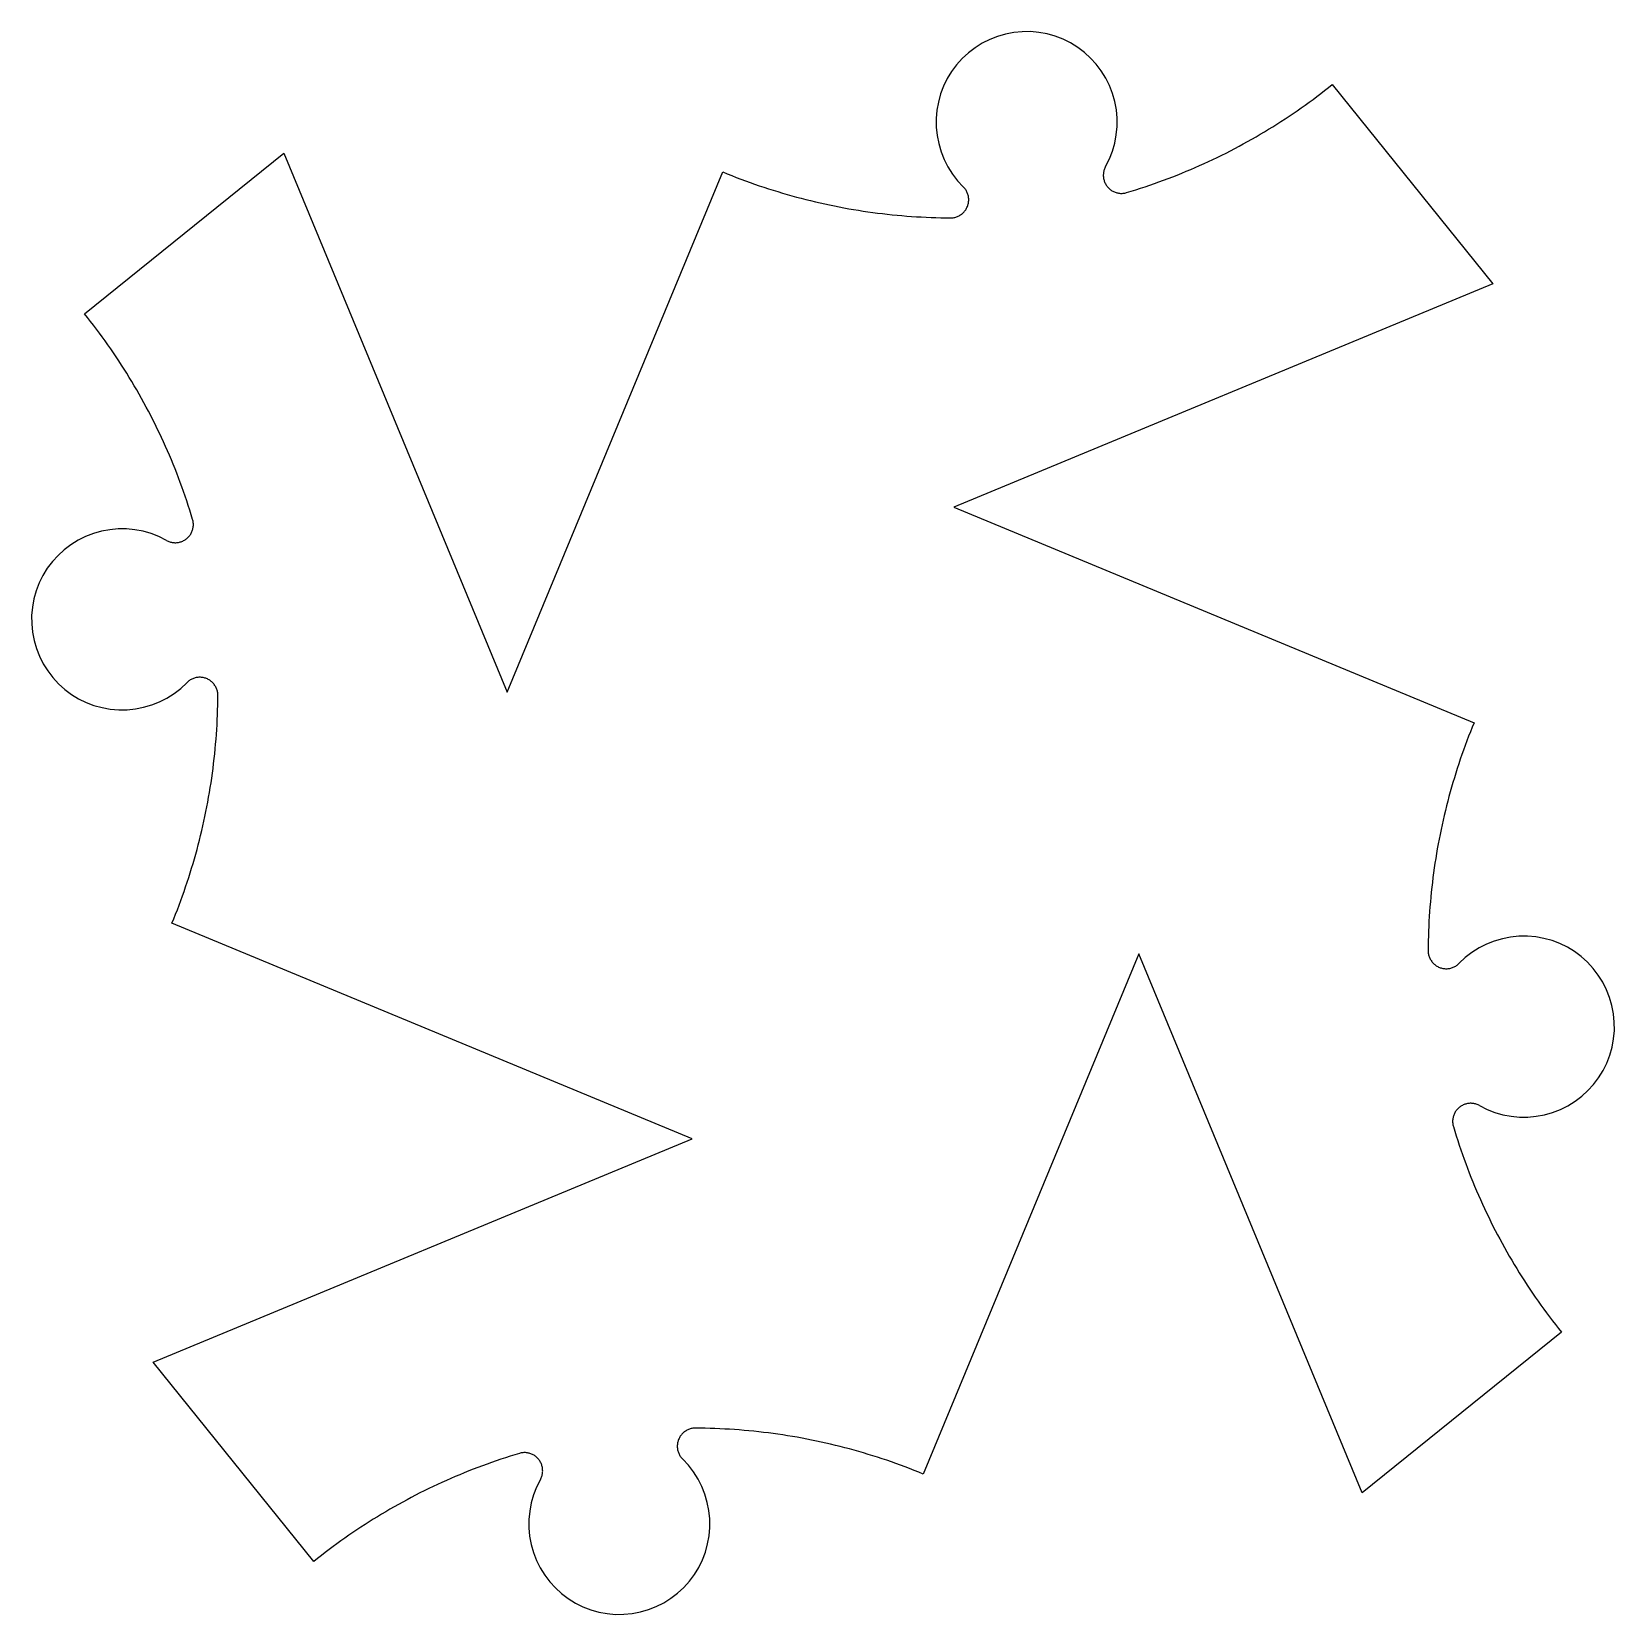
# Model space of a CAD drawing. Header units: metres. Extents: x -0.513 to 0.221, y 0.694 to 1.428.
import ezdxf

# ---------------------------------------------------------------- set-up
doc = ezdxf.new("R2010")
doc.units = ezdxf.units.M

msp = doc.modelspace()

# ---------------------------------------------------------------- linework, layer by layer
at = {"layer": 'Polygon'}
for p, q in [((-0.06552, 1.42549), (-0.06914, 1.42407)), ((-0.06178, 1.42658), (-0.06552, 1.42549)), ((-0.05796, 1.42731), (-0.06178, 1.42658)), ((-0.05409, 1.42768), (-0.05796, 1.42731)), ((-0.05019, 1.42769), (-0.05409, 1.42768)), ((-0.04632, 1.42735), (-0.05019, 1.42769)), ((-0.04249, 1.42664), (-0.04632, 1.42735)), ((-0.03875, 1.42559), (-0.04249, 1.42664)), ((-0.03512, 1.42419), (-0.03875, 1.42559)), ((-0.03163, 1.42246), (-0.03512, 1.42419)), ((-0.079, 1.4179), (-0.08186, 1.41526)), ((-0.07591, 1.42026), (-0.079, 1.4179)), ((-0.07261, 1.42232), (-0.07591, 1.42026)), ((-0.06914, 1.42407), (-0.07261, 1.42232)), ((-0.02832, 1.42042), (-0.03163, 1.42246)), ((-0.02521, 1.41808), (-0.02832, 1.42042)), ((-0.02233, 1.41546), (-0.02521, 1.41808)), ((-0.08447, 1.41237), (-0.08679, 1.40925)), ((-0.08186, 1.41526), (-0.08447, 1.41237)), ((-0.01971, 1.41259), (-0.02233, 1.41546)), ((-0.01736, 1.40949), (-0.01971, 1.41259)), ((-0.01531, 1.40618), (-0.01736, 1.40949)), ((-0.09053, 1.40243), (-0.09191, 1.39879)), ((-0.08882, 1.40593), (-0.09053, 1.40243)), ((-0.08679, 1.40925), (-0.08882, 1.40593)), ((-0.01357, 1.4027), (-0.01531, 1.40618)), ((-0.01217, 1.39907), (-0.01357, 1.4027)), ((0.08799, 1.40177), (0.08976, 1.40318)), ((0.08976, 1.40318), (0.16421, 1.31066)), ((-0.09295, 1.39504), (-0.09364, 1.39121)), ((-0.09191, 1.39879), (-0.09295, 1.39504)), ((-0.01111, 1.39533), (-0.01217, 1.39907)), ((-0.01039, 1.3915), (-0.01111, 1.39533)), ((0.07716, 1.39362), (0.079, 1.39494)), ((0.079, 1.39494), (0.08082, 1.39628)), ((0.08082, 1.39628), (0.08263, 1.39763)), ((0.08263, 1.39763), (0.08443, 1.399)), ((0.08443, 1.399), (0.08621, 1.40038)), ((0.08621, 1.40038), (0.08799, 1.40177)), ((-0.09364, 1.39121), (-0.09396, 1.38734)), ((-0.01004, 1.38763), (-0.01039, 1.3915)), ((-0.01004, 1.38374), (-0.01004, 1.38763)), ((0.06785, 1.38723), (0.06973, 1.38848)), ((0.06973, 1.38848), (0.07161, 1.38974)), ((0.07161, 1.38974), (0.07347, 1.39102)), ((0.07347, 1.39102), (0.07532, 1.39231)), ((0.07532, 1.39231), (0.07716, 1.39362)), ((-0.09396, 1.38734), (-0.09393, 1.38345)), ((-0.09393, 1.38345), (-0.09354, 1.37958)), ((-0.01041, 1.37986), (-0.01004, 1.38374)), ((0.05439, 1.37894), (0.05634, 1.38007)), ((0.05634, 1.38007), (0.05828, 1.38123)), ((0.05828, 1.38123), (0.06022, 1.3824)), ((0.06022, 1.3824), (0.06214, 1.38358)), ((0.06214, 1.38358), (0.06405, 1.38479)), ((0.06405, 1.38479), (0.06596, 1.386)), ((0.06596, 1.386), (0.06785, 1.38723)), ((-0.09354, 1.37958), (-0.09279, 1.37576)), ((-0.09279, 1.37576), (-0.0917, 1.37202)), ((-0.0122, 1.3723), (-0.01113, 1.37604)), ((-0.01113, 1.37604), (-0.01041, 1.37986)), ((0.0425, 1.37244), (0.0445, 1.37348)), ((0.0445, 1.37348), (0.0465, 1.37454)), ((0.0465, 1.37454), (0.04848, 1.37561)), ((0.04848, 1.37561), (0.05046, 1.37671)), ((0.05046, 1.37671), (0.05243, 1.37781)), ((0.05243, 1.37781), (0.05439, 1.37894)), ((-0.48897, 1.29686), (-0.39645, 1.37132)), ((-0.39645, 1.37132), (-0.29289, 1.12132)), ((-0.0917, 1.37202), (-0.09026, 1.36841)), ((-0.09026, 1.36841), (-0.08849, 1.36494)), ((-0.01536, 1.3652), (-0.01361, 1.36867)), ((-0.01361, 1.36867), (-0.0122, 1.3723)), ((0.02618, 1.36468), (0.02824, 1.36559)), ((0.02824, 1.36559), (0.0303, 1.36652)), ((0.0303, 1.36652), (0.03236, 1.36747)), ((0.03236, 1.36747), (0.0344, 1.36843)), ((0.0344, 1.36843), (0.03644, 1.3694)), ((0.03644, 1.3694), (0.03846, 1.3704)), ((0.03846, 1.3704), (0.04048, 1.37141)), ((0.04048, 1.37141), (0.0425, 1.37244)), ((-0.29289, 1.12132), (-0.19294, 1.36263)), ((-0.19294, 1.36263), (-0.19085, 1.36178)), ((-0.19085, 1.36178), (-0.18875, 1.36094)), ((-0.18875, 1.36094), (-0.18665, 1.36012)), ((-0.18665, 1.36012), (-0.18453, 1.35931)), ((-0.18453, 1.35931), (-0.18242, 1.35852)), ((-0.18242, 1.35852), (-0.18029, 1.35775)), ((-0.08849, 1.36494), (-0.08641, 1.36166)), ((-0.08641, 1.36166), (-0.08403, 1.35857)), ((-0.08403, 1.35857), (-0.08138, 1.35573)), ((-0.01641, 1.36164), (-0.01643, 1.36123)), ((-0.01643, 1.36123), (-0.01643, 1.36081)), ((-0.01643, 1.36081), (-0.0164, 1.3604)), ((-0.01637, 1.36206), (-0.01641, 1.36164)), ((-0.0164, 1.3604), (-0.01636, 1.35999)), ((-0.01632, 1.36247), (-0.01637, 1.36206)), ((-0.01636, 1.35999), (-0.01629, 1.35958)), ((-0.01624, 1.36288), (-0.01632, 1.36247)), ((-0.01629, 1.35958), (-0.01621, 1.35917)), ((-0.01614, 1.36328), (-0.01624, 1.36288)), ((-0.01621, 1.35917), (-0.0161, 1.35877)), ((-0.01602, 1.36368), (-0.01614, 1.36328)), ((-0.0161, 1.35877), (-0.01598, 1.35837)), ((-0.01588, 1.36407), (-0.01602, 1.36368)), ((-0.01598, 1.35837), (-0.01584, 1.35798)), ((-0.01573, 1.36445), (-0.01588, 1.36407)), ((-0.01555, 1.36483), (-0.01573, 1.36445)), ((-0.01536, 1.3652), (-0.01555, 1.36483)), ((0.00939, 1.35799), (0.01151, 1.35877)), ((0.01151, 1.35877), (0.01363, 1.35956)), ((0.01363, 1.35956), (0.01574, 1.36037)), ((0.01574, 1.36037), (0.01784, 1.3612)), ((0.01784, 1.3612), (0.01993, 1.36205)), ((0.01993, 1.36205), (0.02202, 1.36291)), ((0.02202, 1.36291), (0.0241, 1.36379)), ((0.0241, 1.36379), (0.02618, 1.36468)), ((-0.18029, 1.35775), (-0.17816, 1.357)), ((-0.17816, 1.357), (-0.17603, 1.35626)), ((-0.17603, 1.35626), (-0.17389, 1.35554)), ((-0.17389, 1.35554), (-0.17174, 1.35484)), ((-0.17174, 1.35484), (-0.16959, 1.35415)), ((-0.16959, 1.35415), (-0.16743, 1.35349)), ((-0.16743, 1.35349), (-0.16527, 1.35284)), ((-0.16527, 1.35284), (-0.1631, 1.35221)), ((-0.1631, 1.35221), (-0.16092, 1.35159)), ((-0.16092, 1.35159), (-0.15874, 1.35099)), ((-0.15874, 1.35099), (-0.15656, 1.35041)), ((-0.08109, 1.35543), (-0.08138, 1.35573)), ((-0.08082, 1.35512), (-0.08109, 1.35543)), ((-0.08056, 1.35479), (-0.08082, 1.35512)), ((-0.08032, 1.35445), (-0.08056, 1.35479)), ((-0.08009, 1.35411), (-0.08032, 1.35445)), ((-0.07989, 1.35375), (-0.08009, 1.35411)), ((-0.0797, 1.35338), (-0.07989, 1.35375)), ((-0.07953, 1.353), (-0.0797, 1.35338)), ((-0.07937, 1.35261), (-0.07953, 1.353)), ((-0.07924, 1.35222), (-0.07937, 1.35261)), ((-0.07913, 1.35182), (-0.07924, 1.35222)), ((-0.07903, 1.35142), (-0.07913, 1.35182)), ((-0.07896, 1.35101), (-0.07903, 1.35142)), ((-0.07891, 1.3506), (-0.07896, 1.35101)), ((-0.01584, 1.35798), (-0.01567, 1.3576)), ((-0.01567, 1.3576), (-0.01549, 1.35723)), ((-0.01549, 1.35723), (-0.01529, 1.35686)), ((-0.01529, 1.35686), (-0.01507, 1.35651)), ((-0.01507, 1.35651), (-0.01484, 1.35617)), ((-0.01484, 1.35617), (-0.01459, 1.35584)), ((-0.01459, 1.35584), (-0.01432, 1.35552)), ((-0.01432, 1.35552), (-0.01404, 1.35522)), ((-0.01404, 1.35522), (-0.01374, 1.35493)), ((-0.01374, 1.35493), (-0.01343, 1.35465)), ((-0.01343, 1.35465), (-0.0131, 1.35439)), ((-0.0131, 1.35439), (-0.01277, 1.35415)), ((-0.01277, 1.35415), (-0.01242, 1.35393)), ((-0.01242, 1.35393), (-0.01206, 1.35372)), ((-0.01206, 1.35372), (-0.01169, 1.35353)), ((-0.01169, 1.35353), (-0.01131, 1.35336)), ((-0.01131, 1.35336), (-0.01093, 1.3532)), ((-0.01093, 1.3532), (-0.01053, 1.35307)), ((-0.01053, 1.35307), (-0.01013, 1.35296)), ((-0.01013, 1.35296), (-0.00973, 1.35286)), ((-0.00973, 1.35286), (-0.00932, 1.35279)), ((-0.00932, 1.35279), (-0.00891, 1.35273)), ((-0.00891, 1.35273), (-0.0085, 1.3527)), ((-0.0085, 1.3527), (-0.00808, 1.35269)), ((-0.00808, 1.35269), (-0.00767, 1.3527)), ((-0.00767, 1.3527), (-0.00725, 1.35272)), ((-0.00725, 1.35272), (-0.00684, 1.35277)), ((-0.00684, 1.35277), (-0.00643, 1.35284)), ((-0.00643, 1.35284), (-0.00603, 1.35293)), ((-0.00603, 1.35293), (-0.00563, 1.35304)), ((-0.00563, 1.35304), (-0.00346, 1.3537)), ((-0.00346, 1.3537), (-0.00131, 1.35437)), ((-0.00131, 1.35437), (0.00084, 1.35506)), ((0.00084, 1.35506), (0.00299, 1.35577)), ((0.00299, 1.35577), (0.00513, 1.35649)), ((0.00513, 1.35649), (0.00726, 1.35723)), ((0.00726, 1.35723), (0.00939, 1.35799)), ((-0.15656, 1.35041), (-0.15437, 1.34985)), ((-0.15437, 1.34985), (-0.15218, 1.34931)), ((-0.15218, 1.34931), (-0.14998, 1.34878)), ((-0.14998, 1.34878), (-0.14778, 1.34827)), ((-0.14778, 1.34827), (-0.14558, 1.34778)), ((-0.14558, 1.34778), (-0.14337, 1.34731)), ((-0.14337, 1.34731), (-0.14116, 1.34685)), ((-0.14116, 1.34685), (-0.13894, 1.34641)), ((-0.13894, 1.34641), (-0.13672, 1.34599)), ((-0.13672, 1.34599), (-0.1345, 1.34559)), ((-0.1345, 1.34559), (-0.13227, 1.34521)), ((-0.13227, 1.34521), (-0.13004, 1.34484)), ((-0.13004, 1.34484), (-0.12781, 1.34449)), ((-0.12781, 1.34449), (-0.12558, 1.34416)), ((-0.12558, 1.34416), (-0.12334, 1.34385)), ((-0.12334, 1.34385), (-0.1211, 1.34356)), ((-0.1211, 1.34356), (-0.11886, 1.34328)), ((-0.08194, 1.34323), (-0.08162, 1.3435)), ((-0.08162, 1.3435), (-0.08132, 1.34378)), ((-0.08132, 1.34378), (-0.08104, 1.34408)), ((-0.08104, 1.34408), (-0.08076, 1.3444)), ((-0.08076, 1.3444), (-0.08051, 1.34473)), ((-0.08051, 1.34473), (-0.08027, 1.34507)), ((-0.08027, 1.34507), (-0.08005, 1.34542)), ((-0.08005, 1.34542), (-0.07985, 1.34578)), ((-0.07985, 1.34578), (-0.07966, 1.34615)), ((-0.07966, 1.34615), (-0.07949, 1.34653)), ((-0.07949, 1.34653), (-0.07934, 1.34692)), ((-0.07934, 1.34692), (-0.07921, 1.34731)), ((-0.07921, 1.34731), (-0.07911, 1.34771)), ((-0.07911, 1.34771), (-0.07902, 1.34812)), ((-0.07902, 1.34812), (-0.07895, 1.34853)), ((-0.07895, 1.34853), (-0.0789, 1.34894)), ((-0.07887, 1.35018), (-0.07891, 1.3506)), ((-0.0789, 1.34894), (-0.07887, 1.34935)), ((-0.07886, 1.34977), (-0.07887, 1.35018)), ((-0.07887, 1.34935), (-0.07886, 1.34977)), ((-0.11886, 1.34328), (-0.11661, 1.34302)), ((-0.11661, 1.34302), (-0.11437, 1.34278)), ((-0.11437, 1.34278), (-0.11212, 1.34256)), ((-0.11212, 1.34256), (-0.10987, 1.34236)), ((-0.10987, 1.34236), (-0.10762, 1.34217)), ((-0.10762, 1.34217), (-0.10536, 1.34201)), ((-0.10536, 1.34201), (-0.10311, 1.34186)), ((-0.10311, 1.34186), (-0.10085, 1.34173)), ((-0.10085, 1.34173), (-0.0986, 1.34161)), ((-0.0986, 1.34161), (-0.09634, 1.34152)), ((-0.09634, 1.34152), (-0.09408, 1.34144)), ((-0.09408, 1.34144), (-0.09182, 1.34139)), ((-0.09182, 1.34139), (-0.08957, 1.34135)), ((-0.08957, 1.34135), (-0.08731, 1.34132)), ((-0.08731, 1.34132), (-0.08689, 1.34133)), ((-0.08689, 1.34133), (-0.08648, 1.34136)), ((-0.08648, 1.34136), (-0.08606, 1.34141)), ((-0.08606, 1.34141), (-0.08566, 1.34148)), ((-0.08566, 1.34148), (-0.08525, 1.34157)), ((-0.08525, 1.34157), (-0.08485, 1.34168)), ((-0.08485, 1.34168), (-0.08446, 1.34181)), ((-0.08446, 1.34181), (-0.08407, 1.34195)), ((-0.08407, 1.34195), (-0.08369, 1.34212)), ((-0.08369, 1.34212), (-0.08332, 1.34231)), ((-0.08332, 1.34231), (-0.08295, 1.34251)), ((-0.08295, 1.34251), (-0.0826, 1.34273)), ((-0.0826, 1.34273), (-0.08226, 1.34297)), ((-0.08226, 1.34297), (-0.08194, 1.34323)), ((0.16421, 1.31066), (-0.08579, 1.20711)), ((-0.48756, 1.2951), (-0.48897, 1.29686)), ((-0.48616, 1.29332), (-0.48756, 1.2951)), ((-0.48478, 1.29153), (-0.48616, 1.29332)), ((-0.48342, 1.28973), (-0.48478, 1.29153)), ((-0.48207, 1.28792), (-0.48342, 1.28973)), ((-0.48073, 1.2861), (-0.48207, 1.28792)), ((-0.47941, 1.28427), (-0.48073, 1.2861)), ((-0.4781, 1.28243), (-0.47941, 1.28427)), ((-0.47681, 1.28058), (-0.4781, 1.28243)), ((-0.47553, 1.27871), (-0.47681, 1.28058)), ((-0.47427, 1.27684), (-0.47553, 1.27871)), ((-0.47302, 1.27496), (-0.47427, 1.27684)), ((-0.47179, 1.27306), (-0.47302, 1.27496)), ((-0.47057, 1.27116), (-0.47179, 1.27306)), ((-0.46937, 1.26925), (-0.47057, 1.27116)), ((-0.46819, 1.26732), (-0.46937, 1.26925)), ((-0.46702, 1.26539), (-0.46819, 1.26732)), ((-0.46586, 1.26345), (-0.46702, 1.26539)), ((-0.46472, 1.2615), (-0.46586, 1.26345)), ((-0.4636, 1.25954), (-0.46472, 1.2615)), ((-0.46249, 1.25757), (-0.4636, 1.25954)), ((-0.4614, 1.25559), (-0.46249, 1.25757)), ((-0.46032, 1.2536), (-0.4614, 1.25559)), ((-0.45927, 1.25161), (-0.46032, 1.2536)), ((-0.45822, 1.2496), (-0.45927, 1.25161)), ((-0.4572, 1.24759), (-0.45822, 1.2496)), ((-0.45619, 1.24557), (-0.4572, 1.24759)), ((-0.45519, 1.24354), (-0.45619, 1.24557)), ((-0.45421, 1.24151), (-0.45519, 1.24354)), ((-0.45325, 1.23946), (-0.45421, 1.24151)), ((-0.45231, 1.23741), (-0.45325, 1.23946)), ((-0.45138, 1.23535), (-0.45231, 1.23741)), ((-0.45047, 1.23328), (-0.45138, 1.23535)), ((-0.44957, 1.23121), (-0.45047, 1.23328)), ((-0.44869, 1.22913), (-0.44957, 1.23121)), ((-0.44783, 1.22704), (-0.44869, 1.22913)), ((-0.44699, 1.22494), (-0.44783, 1.22704)), ((-0.44616, 1.22284), (-0.44699, 1.22494)), ((-0.44535, 1.22073), (-0.44616, 1.22284)), ((-0.44456, 1.21862), (-0.44535, 1.22073)), ((-0.44378, 1.2165), (-0.44456, 1.21862)), ((-0.44302, 1.21437), (-0.44378, 1.2165)), ((-0.44228, 1.21224), (-0.44302, 1.21437)), ((-0.44155, 1.2101), (-0.44228, 1.21224)), ((-0.44085, 1.20795), (-0.44155, 1.2101)), ((-0.44016, 1.2058), (-0.44085, 1.20795)), ((-0.43948, 1.20364), (-0.44016, 1.2058)), ((-0.08579, 1.20711), (0.15553, 1.10715)), ((-0.47729, 1.19671), (-0.48111, 1.196)), ((-0.47341, 1.19707), (-0.47729, 1.19671)), ((-0.46952, 1.19706), (-0.47341, 1.19707)), ((-0.46565, 1.1967), (-0.46952, 1.19706)), ((-0.46183, 1.19598), (-0.46565, 1.1967)), ((-0.43883, 1.20148), (-0.43948, 1.20364)), ((-0.43899, 1.19618), (-0.43886, 1.19657)), ((-0.43886, 1.19657), (-0.43874, 1.19697)), ((-0.43872, 1.20108), (-0.43883, 1.20148)), ((-0.43874, 1.19697), (-0.43865, 1.19738)), ((-0.43863, 1.20068), (-0.43872, 1.20108)), ((-0.43865, 1.19738), (-0.43857, 1.19778)), ((-0.43856, 1.20027), (-0.43863, 1.20068)), ((-0.43857, 1.19778), (-0.43852, 1.1982)), ((-0.43851, 1.19985), (-0.43856, 1.20027)), ((-0.43852, 1.1982), (-0.43849, 1.19861)), ((-0.43848, 1.19944), (-0.43851, 1.19985)), ((-0.43849, 1.19861), (-0.43848, 1.19902)), ((-0.43848, 1.19902), (-0.43848, 1.19944)), ((-0.49527, 1.18975), (-0.49838, 1.1874)), ((-0.49197, 1.1918), (-0.49527, 1.18975)), ((-0.48848, 1.19353), (-0.49197, 1.1918)), ((-0.48486, 1.19494), (-0.48848, 1.19353)), ((-0.48111, 1.196), (-0.48486, 1.19494)), ((-0.45809, 1.19491), (-0.46183, 1.19598)), ((-0.45446, 1.19349), (-0.45809, 1.19491)), ((-0.45098, 1.19175), (-0.45446, 1.19349)), ((-0.45098, 1.19175), (-0.45062, 1.19156)), ((-0.45062, 1.19156), (-0.45024, 1.19138)), ((-0.45024, 1.19138), (-0.44985, 1.19122)), ((-0.44985, 1.19122), (-0.44946, 1.19109)), ((-0.44946, 1.19109), (-0.44907, 1.19097)), ((-0.44907, 1.19097), (-0.44866, 1.19087)), ((-0.44866, 1.19087), (-0.44825, 1.19079)), ((-0.44825, 1.19079), (-0.44784, 1.19073)), ((-0.44784, 1.19073), (-0.44743, 1.19069)), ((-0.44743, 1.19069), (-0.44702, 1.19068)), ((-0.44702, 1.19068), (-0.4466, 1.19068)), ((-0.4466, 1.19068), (-0.44619, 1.1907)), ((-0.44619, 1.1907), (-0.44577, 1.19075)), ((-0.44577, 1.19075), (-0.44536, 1.19081)), ((-0.44536, 1.19081), (-0.44496, 1.1909)), ((-0.44496, 1.1909), (-0.44456, 1.191)), ((-0.44456, 1.191), (-0.44416, 1.19113)), ((-0.44416, 1.19113), (-0.44377, 1.19127)), ((-0.44377, 1.19127), (-0.44339, 1.19143)), ((-0.44339, 1.19143), (-0.44302, 1.19162)), ((-0.44302, 1.19162), (-0.44265, 1.19182)), ((-0.44265, 1.19182), (-0.4423, 1.19203)), ((-0.4423, 1.19203), (-0.44196, 1.19227)), ((-0.44196, 1.19227), (-0.44163, 1.19252)), ((-0.44163, 1.19252), (-0.44131, 1.19279)), ((-0.44131, 1.19279), (-0.441, 1.19307)), ((-0.441, 1.19307), (-0.44071, 1.19337)), ((-0.44071, 1.19337), (-0.44044, 1.19368)), ((-0.44044, 1.19368), (-0.44018, 1.194)), ((-0.44018, 1.194), (-0.43994, 1.19434)), ((-0.43994, 1.19434), (-0.43971, 1.19469)), ((-0.43971, 1.19469), (-0.4395, 1.19505)), ((-0.4395, 1.19505), (-0.43931, 1.19542)), ((-0.43931, 1.19542), (-0.43914, 1.19579)), ((-0.43914, 1.19579), (-0.43899, 1.19618)), ((-0.50387, 1.1819), (-0.50621, 1.17879)), ((-0.50125, 1.18478), (-0.50387, 1.1819)), ((-0.49838, 1.1874), (-0.50125, 1.18478)), ((-0.50825, 1.17548), (-0.50998, 1.17199)), ((-0.50621, 1.17879), (-0.50825, 1.17548)), ((-0.51137, 1.16836), (-0.51243, 1.16461)), ((-0.50998, 1.17199), (-0.51137, 1.16836)), ((-0.51313, 1.16079), (-0.51348, 1.15691)), ((-0.51243, 1.16461), (-0.51313, 1.16079)), ((-0.51348, 1.15691), (-0.51347, 1.15302)), ((-0.51347, 1.15302), (-0.51309, 1.14915)), ((-0.51309, 1.14915), (-0.51236, 1.14533)), ((-0.51236, 1.14533), (-0.51128, 1.14159)), ((-0.51128, 1.14159), (-0.50986, 1.13797)), ((-0.50986, 1.13797), (-0.50811, 1.13449)), ((-0.50811, 1.13449), (-0.50604, 1.1312)), ((-0.50604, 1.1312), (-0.50368, 1.1281)), ((-0.50368, 1.1281), (-0.50104, 1.12524)), ((-0.50104, 1.12524), (-0.49815, 1.12264)), ((-0.44436, 1.12307), (-0.44151, 1.12572)), ((-0.44121, 1.12601), (-0.44151, 1.12572)), ((-0.4409, 1.12629), (-0.44121, 1.12601)), ((-0.44058, 1.12655), (-0.4409, 1.12629)), ((-0.44024, 1.12679), (-0.44058, 1.12655)), ((-0.43989, 1.12701), (-0.44024, 1.12679)), ((-0.43953, 1.12722), (-0.43989, 1.12701)), ((-0.43916, 1.12741), (-0.43953, 1.12722)), ((-0.43879, 1.12758), (-0.43916, 1.12741)), ((-0.4384, 1.12773), (-0.43879, 1.12758)), ((-0.43801, 1.12787), (-0.4384, 1.12773)), ((-0.43761, 1.12798), (-0.43801, 1.12787)), ((-0.4372, 1.12807), (-0.43761, 1.12798)), ((-0.43679, 1.12815), (-0.4372, 1.12807)), ((-0.43638, 1.1282), (-0.43679, 1.12815)), ((-0.43597, 1.12823), (-0.43638, 1.1282)), ((-0.43555, 1.12825), (-0.43597, 1.12823)), ((-0.43514, 1.12824), (-0.43555, 1.12825)), ((-0.43472, 1.12821), (-0.43514, 1.12824)), ((-0.43431, 1.12816), (-0.43472, 1.12821)), ((-0.4339, 1.12809), (-0.43431, 1.12816)), ((-0.4335, 1.128), (-0.4339, 1.12809)), ((-0.4331, 1.12789), (-0.4335, 1.128)), ((-0.4327, 1.12776), (-0.4331, 1.12789)), ((-0.43232, 1.12761), (-0.4327, 1.12776)), ((-0.43194, 1.12745), (-0.43232, 1.12761)), ((-0.43156, 1.12726), (-0.43194, 1.12745)), ((-0.4312, 1.12706), (-0.43156, 1.12726)), ((-0.43085, 1.12684), (-0.4312, 1.12706)), ((-0.43051, 1.1266), (-0.43085, 1.12684)), ((-0.43019, 1.12634), (-0.43051, 1.1266)), ((-0.42987, 1.12607), (-0.43019, 1.12634)), ((-0.42957, 1.12579), (-0.42987, 1.12607)), ((-0.42928, 1.12548), (-0.42957, 1.12579)), ((-0.42901, 1.12517), (-0.42928, 1.12548)), ((-0.42876, 1.12484), (-0.42901, 1.12517)), ((-0.42852, 1.1245), (-0.42876, 1.12484)), ((-0.4283, 1.12415), (-0.42852, 1.1245)), ((-0.42809, 1.12379), (-0.4283, 1.12415)), ((-0.42791, 1.12342), (-0.42809, 1.12379)), ((-0.42774, 1.12304), (-0.42791, 1.12342)), ((-0.49815, 1.12264), (-0.49503, 1.12031)), ((-0.49503, 1.12031), (-0.49171, 1.11829)), ((-0.49171, 1.11829), (-0.48822, 1.11657)), ((-0.48822, 1.11657), (-0.48458, 1.11519)), ((-0.45781, 1.11541), (-0.4542, 1.11685)), ((-0.4542, 1.11685), (-0.45073, 1.11862)), ((-0.45073, 1.11862), (-0.44744, 1.1207)), ((-0.44744, 1.1207), (-0.44436, 1.12307)), ((-0.42759, 1.12265), (-0.42774, 1.12304)), ((-0.42746, 1.12226), (-0.42759, 1.12265)), ((-0.42735, 1.12186), (-0.42746, 1.12226)), ((-0.42727, 1.12145), (-0.42735, 1.12186)), ((-0.4272, 1.12104), (-0.42727, 1.12145)), ((-0.42715, 1.12063), (-0.4272, 1.12104)), ((-0.42717, 1.11528), (-0.42713, 1.11754)), ((-0.42712, 1.12022), (-0.42715, 1.12063)), ((-0.42713, 1.11754), (-0.42711, 1.1198)), ((-0.42711, 1.1198), (-0.42712, 1.12022)), ((-0.48458, 1.11519), (-0.48083, 1.11416)), ((-0.48083, 1.11416), (-0.477, 1.11347)), ((-0.477, 1.11347), (-0.47312, 1.11314)), ((-0.47312, 1.11314), (-0.46923, 1.11317)), ((-0.46923, 1.11317), (-0.46536, 1.11357)), ((-0.46536, 1.11357), (-0.46154, 1.11431)), ((-0.46154, 1.11431), (-0.45781, 1.11541)), ((-0.42751, 1.10625), (-0.4274, 1.10851)), ((-0.4274, 1.10851), (-0.42731, 1.11077)), ((-0.42731, 1.11077), (-0.42723, 1.11302)), ((-0.42723, 1.11302), (-0.42717, 1.11528)), ((-0.42796, 1.09949), (-0.42779, 1.10174)), ((-0.42779, 1.10174), (-0.42764, 1.104)), ((-0.42764, 1.104), (-0.42751, 1.10625)), ((0.15383, 1.10296), (0.15301, 1.10086)), ((0.15467, 1.10506), (0.15383, 1.10296)), ((0.15553, 1.10715), (0.15467, 1.10506)), ((-0.42857, 1.09274), (-0.42835, 1.09499)), ((-0.42835, 1.09499), (-0.42814, 1.09724)), ((-0.42814, 1.09724), (-0.42796, 1.09949)), ((0.15065, 1.09451), (0.14989, 1.09238)), ((0.15142, 1.09663), (0.15065, 1.09451)), ((0.1522, 1.09875), (0.15142, 1.09663)), ((0.15301, 1.10086), (0.1522, 1.09875)), ((-0.42934, 1.08601), (-0.42907, 1.08825)), ((-0.42907, 1.08825), (-0.42881, 1.0905)), ((-0.42881, 1.0905), (-0.42857, 1.09274)), ((0.14844, 1.0881), (0.14773, 1.08595)), ((0.14915, 1.09024), (0.14844, 1.0881)), ((0.14989, 1.09238), (0.14915, 1.09024)), ((-0.43063, 1.07706), (-0.43028, 1.0793)), ((-0.43028, 1.0793), (-0.42995, 1.08153)), ((-0.42995, 1.08153), (-0.42964, 1.08377)), ((-0.42964, 1.08377), (-0.42934, 1.08601)), ((0.14573, 1.07948), (0.1451, 1.07731)), ((0.14638, 1.08164), (0.14573, 1.07948)), ((0.14705, 1.0838), (0.14638, 1.08164)), ((0.14773, 1.08595), (0.14705, 1.0838)), ((-0.43178, 1.07039), (-0.43138, 1.07261)), ((-0.43138, 1.07261), (-0.43099, 1.07484)), ((-0.43099, 1.07484), (-0.43063, 1.07706)), ((0.14389, 1.07296), (0.14331, 1.07078)), ((0.14448, 1.07514), (0.14389, 1.07296)), ((0.1451, 1.07731), (0.14448, 1.07514)), ((-0.43309, 1.06374), (-0.43264, 1.06595)), ((-0.43264, 1.06595), (-0.4322, 1.06817)), ((-0.4322, 1.06817), (-0.43178, 1.07039)), ((0.1422, 1.06639), (0.14167, 1.0642)), ((0.14274, 1.06859), (0.1422, 1.06639)), ((0.14331, 1.07078), (0.14274, 1.06859)), ((-0.43509, 1.05493), (-0.43457, 1.05712)), ((-0.43457, 1.05712), (-0.43406, 1.05932)), ((-0.43406, 1.05932), (-0.43357, 1.06153)), ((-0.43357, 1.06153), (-0.43309, 1.06374)), ((0.1402, 1.05758), (0.13974, 1.05537)), ((0.14067, 1.05979), (0.1402, 1.05758)), ((0.14116, 1.062), (0.14067, 1.05979)), ((0.14167, 1.0642), (0.14116, 1.062)), ((-0.43678, 1.04836), (-0.4362, 1.05055)), ((-0.4362, 1.05055), (-0.43564, 1.05273)), ((-0.43564, 1.05273), (-0.43509, 1.05493)), ((0.13889, 1.05093), (0.13848, 1.04871)), ((0.13931, 1.05315), (0.13889, 1.05093)), ((0.13974, 1.05537), (0.13931, 1.05315)), ((-0.43862, 1.04184), (-0.43799, 1.04401)), ((-0.43799, 1.04401), (-0.43738, 1.04618)), ((-0.43738, 1.04618), (-0.43678, 1.04836)), ((0.13773, 1.04426), (0.13739, 1.04202)), ((0.1381, 1.04649), (0.13773, 1.04426)), ((0.13848, 1.04871), (0.1381, 1.04649)), ((-0.44133, 1.03322), (-0.44063, 1.03537)), ((-0.44063, 1.03537), (-0.43994, 1.03752)), ((-0.43994, 1.03752), (-0.43927, 1.03968)), ((-0.43927, 1.03968), (-0.43862, 1.04184)), ((0.13645, 1.03531), (0.13617, 1.03307)), ((0.13674, 1.03755), (0.13645, 1.03531)), ((0.13706, 1.03979), (0.13674, 1.03755)), ((0.13739, 1.04202), (0.13706, 1.03979)), ((-0.44354, 1.02681), (-0.44278, 1.02894)), ((-0.44278, 1.02894), (-0.44205, 1.03108)), ((-0.44205, 1.03108), (-0.44133, 1.03322)), ((0.13568, 1.02858), (0.13545, 1.02633)), ((0.13592, 1.03083), (0.13568, 1.02858)), ((0.13617, 1.03307), (0.13592, 1.03083)), ((-0.44673, 1.01836), (-0.4459, 1.02046)), ((-0.4459, 1.02046), (-0.4451, 1.02257)), ((-0.4451, 1.02257), (-0.44431, 1.02469)), ((-0.44431, 1.02469), (-0.44354, 1.02681)), ((0.13507, 1.02183), (0.1349, 1.01958)), ((0.13525, 1.02408), (0.13507, 1.02183)), ((0.13545, 1.02633), (0.13525, 1.02408)), ((-0.44842, 1.01417), (-0.44756, 1.01626)), ((-0.20711, 0.91421), (-0.44842, 1.01417)), ((-0.44756, 1.01626), (-0.44673, 1.01836)), ((0.13462, 1.01507), (0.13451, 1.01281)), ((0.13475, 1.01732), (0.13462, 1.01507)), ((0.1349, 1.01958), (0.13475, 1.01732)), ((0.13428, 1.00604), (0.13424, 1.00378)), ((0.13434, 1.0083), (0.13428, 1.00604)), ((0.13441, 1.01055), (0.13434, 1.0083)), ((0.13451, 1.01281), (0.13441, 1.01055)), ((0.16492, 1.00591), (0.1613, 1.00447)), ((0.16865, 1.00701), (0.16492, 1.00591)), ((0.17247, 1.00776), (0.16865, 1.00701)), ((0.17634, 1.00815), (0.17247, 1.00776)), ((0.18023, 1.00818), (0.17634, 1.00815)), ((0.18411, 1.00785), (0.18023, 1.00818)), ((0.18794, 1.00716), (0.18411, 1.00785)), ((0.19169, 1.00613), (0.18794, 1.00716)), ((0.19533, 1.00475), (0.19169, 1.00613)), ((0, 1), (-0.09996, 0.75869)), ((0.10355, 0.75), (0, 1)), ((0.13424, 1.00378), (0.13422, 1.00152)), ((0.13422, 1.00152), (0.13423, 1.0011)), ((0.13423, 1.0011), (0.13425, 1.00069)), ((0.13425, 1.00069), (0.1343, 1.00028)), ((0.1343, 1.00028), (0.13437, 0.99987)), ((0.13437, 0.99987), (0.13446, 0.99946)), ((0.13446, 0.99946), (0.13457, 0.99906)), ((0.13457, 0.99906), (0.1347, 0.99867)), ((0.1347, 0.99867), (0.13485, 0.99828)), ((0.15455, 1.00062), (0.15147, 0.99825)), ((0.15784, 1.0027), (0.15455, 1.00062)), ((0.1613, 1.00447), (0.15784, 1.0027)), ((0.19882, 1.00303), (0.19533, 1.00475)), ((0.20214, 1.00101), (0.19882, 1.00303)), ((0.20526, 0.99868), (0.20214, 1.00101)), ((0.20815, 0.99608), (0.20526, 0.99868)), ((0.13485, 0.99828), (0.13502, 0.9979)), ((0.13502, 0.9979), (0.1352, 0.99753)), ((0.1352, 0.99753), (0.1354, 0.99717)), ((0.1354, 0.99717), (0.13563, 0.99682)), ((0.13563, 0.99682), (0.13586, 0.99648)), ((0.13586, 0.99648), (0.13612, 0.99615)), ((0.13612, 0.99615), (0.13639, 0.99584)), ((0.13639, 0.99584), (0.13668, 0.99554)), ((0.13668, 0.99554), (0.13698, 0.99525)), ((0.13698, 0.99525), (0.13729, 0.99498)), ((0.13729, 0.99498), (0.13762, 0.99472)), ((0.13762, 0.99472), (0.13796, 0.99448)), ((0.13796, 0.99448), (0.13831, 0.99426)), ((0.13831, 0.99426), (0.13867, 0.99406)), ((0.13867, 0.99406), (0.13904, 0.99387)), ((0.13904, 0.99387), (0.13942, 0.99371)), ((0.13942, 0.99371), (0.13981, 0.99356)), ((0.13981, 0.99356), (0.1402, 0.99343)), ((0.1402, 0.99343), (0.1406, 0.99332)), ((0.1406, 0.99332), (0.14101, 0.99323)), ((0.14101, 0.99323), (0.14142, 0.99316)), ((0.14142, 0.99316), (0.14183, 0.99311)), ((0.14183, 0.99311), (0.14225, 0.99308)), ((0.14225, 0.99308), (0.14266, 0.99307)), ((0.14266, 0.99307), (0.14308, 0.99309)), ((0.14308, 0.99309), (0.14349, 0.99312)), ((0.14349, 0.99312), (0.1439, 0.99317)), ((0.1439, 0.99317), (0.14431, 0.99325)), ((0.14431, 0.99325), (0.14471, 0.99334)), ((0.14471, 0.99334), (0.14511, 0.99345)), ((0.14511, 0.99345), (0.14551, 0.99359)), ((0.14551, 0.99359), (0.14589, 0.99374)), ((0.14589, 0.99374), (0.14627, 0.99391)), ((0.14627, 0.99391), (0.14664, 0.9941)), ((0.14664, 0.9941), (0.147, 0.99431)), ((0.147, 0.99431), (0.14735, 0.99453)), ((0.14735, 0.99453), (0.14768, 0.99477)), ((0.14768, 0.99477), (0.14801, 0.99503)), ((0.14801, 0.99503), (0.14832, 0.99531)), ((0.14832, 0.99531), (0.14862, 0.9956)), ((0.15147, 0.99825), (0.14862, 0.9956)), ((0.21079, 0.99322), (0.20815, 0.99608)), ((0.21315, 0.99013), (0.21079, 0.99322)), ((0.21522, 0.98683), (0.21315, 0.99013)), ((0.21697, 0.98335), (0.21522, 0.98683)), ((0.21839, 0.97973), (0.21697, 0.98335)), ((0.21947, 0.97599), (0.21839, 0.97973)), ((0.2202, 0.97217), (0.21947, 0.97599)), ((0.22057, 0.9683), (0.2202, 0.97217)), ((0.22024, 0.96053), (0.22059, 0.96441)), ((0.22059, 0.96441), (0.22057, 0.9683)), ((0.21848, 0.95296), (0.21954, 0.95671)), ((0.21954, 0.95671), (0.22024, 0.96053)), ((0.21536, 0.94584), (0.21708, 0.94933)), ((0.21708, 0.94933), (0.21848, 0.95296)), ((0.21097, 0.93942), (0.21331, 0.94253)), ((0.21331, 0.94253), (0.21536, 0.94584)), ((0.20238, 0.93157), (0.20548, 0.93392)), ((0.20548, 0.93392), (0.20836, 0.93654)), ((0.20836, 0.93654), (0.21097, 0.93942)), ((0.1461, 0.92514), (0.14596, 0.92475)), ((0.14625, 0.92553), (0.1461, 0.92514)), ((0.14642, 0.9259), (0.14625, 0.92553)), ((0.14661, 0.92627), (0.14642, 0.9259)), ((0.14682, 0.92663), (0.14661, 0.92627)), ((0.14705, 0.92698), (0.14682, 0.92663)), ((0.14729, 0.92732), (0.14705, 0.92698)), ((0.14755, 0.92764), (0.14729, 0.92732)), ((0.14782, 0.92795), (0.14755, 0.92764)), ((0.14811, 0.92825), (0.14782, 0.92795)), ((0.14841, 0.92853), (0.14811, 0.92825)), ((0.14873, 0.9288), (0.14841, 0.92853)), ((0.14906, 0.92905), (0.14873, 0.9288)), ((0.1494, 0.92929), (0.14906, 0.92905)), ((0.14976, 0.9295), (0.1494, 0.92929)), ((0.15012, 0.9297), (0.14976, 0.9295)), ((0.1505, 0.92989), (0.15012, 0.9297)), ((0.15088, 0.93005), (0.1505, 0.92989)), ((0.15127, 0.93019), (0.15088, 0.93005)), ((0.15166, 0.93032), (0.15127, 0.93019)), ((0.15206, 0.93042), (0.15166, 0.93032)), ((0.15247, 0.93051), (0.15206, 0.93042)), ((0.15288, 0.93057), (0.15247, 0.93051)), ((0.15329, 0.93062), (0.15288, 0.93057)), ((0.15371, 0.93064), (0.15329, 0.93062)), ((0.15412, 0.93064), (0.15371, 0.93064)), ((0.15454, 0.93063), (0.15412, 0.93064)), ((0.15495, 0.93059), (0.15454, 0.93063)), ((0.15536, 0.93053), (0.15495, 0.93059)), ((0.15577, 0.93045), (0.15536, 0.93053)), ((0.15617, 0.93035), (0.15577, 0.93045)), ((0.15657, 0.93024), (0.15617, 0.93035)), ((0.15696, 0.9301), (0.15657, 0.93024)), ((0.15735, 0.92994), (0.15696, 0.9301)), ((0.15772, 0.92977), (0.15735, 0.92994)), ((0.15809, 0.92957), (0.15772, 0.92977)), ((0.15809, 0.92957), (0.16157, 0.92783)), ((0.16157, 0.92783), (0.16519, 0.92641)), ((0.16519, 0.92641), (0.16893, 0.92534)), ((0.16893, 0.92534), (0.17276, 0.92462)), ((0.1844, 0.92461), (0.18822, 0.92532)), ((0.18822, 0.92532), (0.19196, 0.92638)), ((0.19196, 0.92638), (0.19559, 0.92779)), ((0.19559, 0.92779), (0.19907, 0.92952)), ((0.19907, 0.92952), (0.20238, 0.93157)), ((0.14559, 0.92271), (0.14558, 0.9223)), ((0.14558, 0.9223), (0.14559, 0.92188)), ((0.14563, 0.92312), (0.14559, 0.92271)), ((0.14559, 0.92188), (0.14562, 0.92147)), ((0.14562, 0.92147), (0.14567, 0.92105)), ((0.14568, 0.92354), (0.14563, 0.92312)), ((0.14567, 0.92105), (0.14574, 0.92065)), ((0.14576, 0.92394), (0.14568, 0.92354)), ((0.14574, 0.92065), (0.14582, 0.92024)), ((0.14585, 0.92435), (0.14576, 0.92394)), ((0.14582, 0.92024), (0.14593, 0.91984)), ((0.14596, 0.92475), (0.14585, 0.92435)), ((0.14593, 0.91984), (0.14659, 0.91768)), ((0.14659, 0.91768), (0.14726, 0.91552)), ((0.17276, 0.92462), (0.17663, 0.92426)), ((0.17663, 0.92426), (0.18052, 0.92425)), ((0.18052, 0.92425), (0.1844, 0.92461)), ((-0.45711, 0.81066), (-0.20711, 0.91421)), ((0.14726, 0.91552), (0.14795, 0.91337)), ((0.14795, 0.91337), (0.14866, 0.91122)), ((0.14866, 0.91122), (0.14938, 0.90908)), ((0.14938, 0.90908), (0.15013, 0.90695)), ((0.15013, 0.90695), (0.15089, 0.90482)), ((0.15089, 0.90482), (0.15166, 0.9027)), ((0.15166, 0.9027), (0.15246, 0.90059)), ((0.15246, 0.90059), (0.15327, 0.89848)), ((0.15327, 0.89848), (0.15409, 0.89638)), ((0.15409, 0.89638), (0.15494, 0.89428)), ((0.15494, 0.89428), (0.1558, 0.89219)), ((0.1558, 0.89219), (0.15668, 0.89011)), ((0.15668, 0.89011), (0.15757, 0.88804)), ((0.15757, 0.88804), (0.15848, 0.88597)), ((0.15848, 0.88597), (0.15941, 0.88391)), ((0.15941, 0.88391), (0.16036, 0.88186)), ((0.16036, 0.88186), (0.16132, 0.87981)), ((0.16132, 0.87981), (0.1623, 0.87778)), ((0.1623, 0.87778), (0.16329, 0.87575)), ((0.16329, 0.87575), (0.1643, 0.87373)), ((0.1643, 0.87373), (0.16533, 0.87172)), ((0.16533, 0.87172), (0.16637, 0.86971)), ((0.16637, 0.86971), (0.16743, 0.86772)), ((0.16743, 0.86772), (0.16851, 0.86573)), ((0.16851, 0.86573), (0.1696, 0.86375)), ((0.1696, 0.86375), (0.17071, 0.86178)), ((0.17071, 0.86178), (0.17183, 0.85982)), ((0.17183, 0.85982), (0.17297, 0.85787)), ((0.17297, 0.85787), (0.17412, 0.85593)), ((0.17412, 0.85593), (0.17529, 0.854)), ((0.17529, 0.854), (0.17648, 0.85208)), ((0.17648, 0.85208), (0.17768, 0.85016)), ((0.17768, 0.85016), (0.1789, 0.84826)), ((0.1789, 0.84826), (0.18013, 0.84636)), ((0.18013, 0.84636), (0.18137, 0.84448)), ((0.18137, 0.84448), (0.18264, 0.84261)), ((0.18264, 0.84261), (0.18391, 0.84074)), ((0.18391, 0.84074), (0.18521, 0.83889)), ((0.18521, 0.83889), (0.18651, 0.83705)), ((0.18651, 0.83705), (0.18784, 0.83522)), ((0.18784, 0.83522), (0.18917, 0.8334)), ((0.18917, 0.8334), (0.19052, 0.83159)), ((0.19052, 0.83159), (0.19189, 0.82979)), ((0.19189, 0.82979), (0.19327, 0.828)), ((0.19608, 0.82446), (0.10355, 0.75)), ((0.19327, 0.828), (0.19467, 0.82622)), ((0.19467, 0.82622), (0.19608, 0.82446)), ((-0.38265, 0.71814), (-0.45711, 0.81066)), ((-0.21063, 0.77835), (-0.21096, 0.77809)), ((-0.21029, 0.77859), (-0.21063, 0.77835)), ((-0.20994, 0.77881), (-0.21029, 0.77859)), ((-0.20958, 0.77901), (-0.20994, 0.77881)), ((-0.20921, 0.7792), (-0.20958, 0.77901)), ((-0.20883, 0.77937), (-0.20921, 0.7792)), ((-0.20844, 0.77951), (-0.20883, 0.77937)), ((-0.20804, 0.77964), (-0.20844, 0.77951)), ((-0.20764, 0.77975), (-0.20804, 0.77964)), ((-0.20724, 0.77984), (-0.20764, 0.77975)), ((-0.20683, 0.77991), (-0.20724, 0.77984)), ((-0.20642, 0.77996), (-0.20683, 0.77991)), ((-0.206, 0.77999), (-0.20642, 0.77996)), ((-0.20559, 0.78), (-0.206, 0.77999)), ((-0.20333, 0.77997), (-0.20559, 0.78)), ((-0.20107, 0.77993), (-0.20333, 0.77997)), ((-0.19881, 0.77988), (-0.20107, 0.77993)), ((-0.19655, 0.7798), (-0.19881, 0.77988)), ((-0.1943, 0.77971), (-0.19655, 0.7798)), ((-0.19204, 0.77959), (-0.1943, 0.77971)), ((-0.18978, 0.77946), (-0.19204, 0.77959)), ((-0.18753, 0.77931), (-0.18978, 0.77946)), ((-0.18528, 0.77915), (-0.18753, 0.77931)), ((-0.18303, 0.77896), (-0.18528, 0.77915)), ((-0.18078, 0.77876), (-0.18303, 0.77896)), ((-0.17853, 0.77854), (-0.18078, 0.77876)), ((-0.17628, 0.7783), (-0.17853, 0.77854)), ((-0.17404, 0.77804), (-0.17628, 0.7783)), ((-0.21402, 0.77197), (-0.21403, 0.77155)), ((-0.21403, 0.77155), (-0.21402, 0.77114)), ((-0.214, 0.77238), (-0.21402, 0.77197)), ((-0.21402, 0.77114), (-0.21399, 0.77072)), ((-0.21395, 0.77279), (-0.214, 0.77238)), ((-0.21388, 0.7732), (-0.21395, 0.77279)), ((-0.21379, 0.77361), (-0.21388, 0.7732)), ((-0.21368, 0.77401), (-0.21379, 0.77361)), ((-0.21355, 0.7744), (-0.21368, 0.77401)), ((-0.2134, 0.77479), (-0.21355, 0.7744)), ((-0.21323, 0.77517), (-0.2134, 0.77479)), ((-0.21305, 0.77554), (-0.21323, 0.77517)), ((-0.21284, 0.7759), (-0.21305, 0.77554)), ((-0.21262, 0.77625), (-0.21284, 0.7759)), ((-0.21238, 0.77659), (-0.21262, 0.77625)), ((-0.21213, 0.77692), (-0.21238, 0.77659)), ((-0.21186, 0.77724), (-0.21213, 0.77692)), ((-0.21157, 0.77754), (-0.21186, 0.77724)), ((-0.21127, 0.77782), (-0.21157, 0.77754)), ((-0.21096, 0.77809), (-0.21127, 0.77782)), ((-0.1718, 0.77776), (-0.17404, 0.77804)), ((-0.16956, 0.77747), (-0.1718, 0.77776)), ((-0.16732, 0.77716), (-0.16956, 0.77747)), ((-0.16508, 0.77683), (-0.16732, 0.77716)), ((-0.16285, 0.77648), (-0.16508, 0.77683)), ((-0.16062, 0.77611), (-0.16285, 0.77648)), ((-0.1584, 0.77573), (-0.16062, 0.77611)), ((-0.15617, 0.77533), (-0.1584, 0.77573)), ((-0.15395, 0.77491), (-0.15617, 0.77533)), ((-0.15174, 0.77447), (-0.15395, 0.77491)), ((-0.14952, 0.77401), (-0.15174, 0.77447)), ((-0.14731, 0.77354), (-0.14952, 0.77401)), ((-0.14511, 0.77305), (-0.14731, 0.77354)), ((-0.14291, 0.77254), (-0.14511, 0.77305)), ((-0.14071, 0.77201), (-0.14291, 0.77254)), ((-0.13852, 0.77147), (-0.14071, 0.77201)), ((-0.13633, 0.77091), (-0.13852, 0.77147)), ((-0.13415, 0.77033), (-0.13633, 0.77091)), ((-0.30016, 0.76409), (-0.30228, 0.76333)), ((-0.29802, 0.76483), (-0.30016, 0.76409)), ((-0.29588, 0.76555), (-0.29802, 0.76483)), ((-0.29374, 0.76626), (-0.29588, 0.76555)), ((-0.29159, 0.76695), (-0.29374, 0.76626)), ((-0.28943, 0.76762), (-0.29159, 0.76695)), ((-0.28727, 0.76828), (-0.28943, 0.76762)), ((-0.28687, 0.76839), (-0.28727, 0.76828)), ((-0.28646, 0.76848), (-0.28687, 0.76839)), ((-0.28605, 0.76855), (-0.28646, 0.76848)), ((-0.28564, 0.7686), (-0.28605, 0.76855)), ((-0.28523, 0.76862), (-0.28564, 0.7686)), ((-0.28481, 0.76863), (-0.28523, 0.76862)), ((-0.2844, 0.76862), (-0.28481, 0.76863)), ((-0.28398, 0.76859), (-0.2844, 0.76862)), ((-0.28357, 0.76853), (-0.28398, 0.76859)), ((-0.28316, 0.76846), (-0.28357, 0.76853)), ((-0.28276, 0.76836), (-0.28316, 0.76846)), ((-0.28236, 0.76825), (-0.28276, 0.76836)), ((-0.28197, 0.76812), (-0.28236, 0.76825)), ((-0.28158, 0.76796), (-0.28197, 0.76812)), ((-0.2812, 0.76779), (-0.28158, 0.76796)), ((-0.28083, 0.7676), (-0.2812, 0.76779)), ((-0.28047, 0.76739), (-0.28083, 0.7676)), ((-0.28013, 0.76717), (-0.28047, 0.76739)), ((-0.27979, 0.76693), (-0.28013, 0.76717)), ((-0.27946, 0.76667), (-0.27979, 0.76693)), ((-0.27915, 0.76639), (-0.27946, 0.76667)), ((-0.27886, 0.7661), (-0.27915, 0.76639)), ((-0.27857, 0.7658), (-0.27886, 0.7661)), ((-0.27831, 0.76548), (-0.27857, 0.7658)), ((-0.27805, 0.76515), (-0.27831, 0.76548)), ((-0.27782, 0.76481), (-0.27805, 0.76515)), ((-0.2776, 0.76446), (-0.27782, 0.76481)), ((-0.2774, 0.76409), (-0.2776, 0.76446)), ((-0.27722, 0.76372), (-0.2774, 0.76409)), ((-0.27706, 0.76334), (-0.27722, 0.76372)), ((-0.21399, 0.77072), (-0.21393, 0.77031)), ((-0.21393, 0.77031), (-0.21386, 0.7699)), ((-0.21386, 0.7699), (-0.21377, 0.7695)), ((-0.21377, 0.7695), (-0.21365, 0.7691)), ((-0.21365, 0.7691), (-0.21352, 0.76871)), ((-0.21352, 0.76871), (-0.21337, 0.76832)), ((-0.21337, 0.76832), (-0.2132, 0.76794)), ((-0.2132, 0.76794), (-0.21301, 0.76757)), ((-0.21301, 0.76757), (-0.2128, 0.76721)), ((-0.2128, 0.76721), (-0.21257, 0.76687)), ((-0.21257, 0.76687), (-0.21233, 0.76653)), ((-0.21233, 0.76653), (-0.21207, 0.7662)), ((-0.21207, 0.7662), (-0.2118, 0.76589)), ((-0.2118, 0.76589), (-0.21151, 0.76559)), ((-0.20886, 0.76275), (-0.21151, 0.76559)), ((-0.13197, 0.76973), (-0.13415, 0.77033)), ((-0.1298, 0.76912), (-0.13197, 0.76973)), ((-0.12763, 0.76848), (-0.1298, 0.76912)), ((-0.12546, 0.76783), (-0.12763, 0.76848)), ((-0.12331, 0.76717), (-0.12546, 0.76783)), ((-0.12115, 0.76648), (-0.12331, 0.76717)), ((-0.11901, 0.76578), (-0.12115, 0.76648)), ((-0.11686, 0.76506), (-0.11901, 0.76578)), ((-0.11473, 0.76432), (-0.11686, 0.76506)), ((-0.1126, 0.76357), (-0.11473, 0.76432)), ((-0.11048, 0.7628), (-0.1126, 0.76357)), ((-0.31907, 0.75664), (-0.32114, 0.75573)), ((-0.317, 0.75754), (-0.31907, 0.75664)), ((-0.31491, 0.75841), (-0.317, 0.75754)), ((-0.31283, 0.75927), (-0.31491, 0.75841)), ((-0.31073, 0.76012), (-0.31283, 0.75927)), ((-0.30863, 0.76095), (-0.31073, 0.76012)), ((-0.30652, 0.76176), (-0.30863, 0.76095)), ((-0.3044, 0.76255), (-0.30652, 0.76176)), ((-0.30228, 0.76333), (-0.3044, 0.76255)), ((-0.27754, 0.75612), (-0.27928, 0.75265)), ((-0.27754, 0.75612), (-0.27734, 0.75649)), ((-0.27734, 0.75649), (-0.27717, 0.75687)), ((-0.27717, 0.75687), (-0.27701, 0.75725)), ((-0.27691, 0.76295), (-0.27706, 0.76334)), ((-0.27701, 0.75725), (-0.27687, 0.75764)), ((-0.27679, 0.76255), (-0.27691, 0.76295)), ((-0.27687, 0.75764), (-0.27675, 0.75804)), ((-0.27668, 0.76215), (-0.27679, 0.76255)), ((-0.27675, 0.75804), (-0.27666, 0.75844)), ((-0.2766, 0.76174), (-0.27668, 0.76215)), ((-0.27666, 0.75844), (-0.27658, 0.75885)), ((-0.27654, 0.76133), (-0.2766, 0.76174)), ((-0.27658, 0.75885), (-0.27652, 0.75926)), ((-0.27649, 0.76092), (-0.27654, 0.76133)), ((-0.27652, 0.75926), (-0.27648, 0.75968)), ((-0.27647, 0.76051), (-0.27649, 0.76092)), ((-0.27648, 0.75968), (-0.27646, 0.76009)), ((-0.27646, 0.76009), (-0.27647, 0.76051)), ((-0.20648, 0.75967), (-0.20886, 0.76275)), ((-0.2044, 0.75638), (-0.20648, 0.75967)), ((-0.20264, 0.75291), (-0.2044, 0.75638)), ((-0.10836, 0.76201), (-0.11048, 0.7628)), ((-0.10625, 0.7612), (-0.10836, 0.76201)), ((-0.10414, 0.76038), (-0.10625, 0.7612)), ((-0.10205, 0.75954), (-0.10414, 0.76038)), ((-0.09996, 0.75869), (-0.10205, 0.75954)), ((-0.33539, 0.74888), (-0.33739, 0.74784)), ((-0.33338, 0.74991), (-0.33539, 0.74888)), ((-0.33136, 0.75092), (-0.33338, 0.74991)), ((-0.32933, 0.75192), (-0.33136, 0.75092)), ((-0.32729, 0.75289), (-0.32933, 0.75192)), ((-0.32525, 0.75386), (-0.32729, 0.75289)), ((-0.3232, 0.7548), (-0.32525, 0.75386)), ((-0.32114, 0.75573), (-0.3232, 0.7548)), ((-0.28069, 0.74902), (-0.28176, 0.74528)), ((-0.27928, 0.75265), (-0.28069, 0.74902)), ((-0.2012, 0.7493), (-0.20264, 0.75291)), ((-0.2001, 0.74556), (-0.2012, 0.7493)), ((-0.34728, 0.74238), (-0.34923, 0.74125)), ((-0.34532, 0.74351), (-0.34728, 0.74238)), ((-0.34335, 0.74462), (-0.34532, 0.74351)), ((-0.34138, 0.74571), (-0.34335, 0.74462)), ((-0.33939, 0.74678), (-0.34138, 0.74571)), ((-0.33739, 0.74784), (-0.33939, 0.74678)), ((-0.28249, 0.74146), (-0.28285, 0.73758)), ((-0.28176, 0.74528), (-0.28249, 0.74146)), ((-0.19935, 0.74174), (-0.2001, 0.74556)), ((-0.19896, 0.73787), (-0.19935, 0.74174)), ((-0.36074, 0.73409), (-0.36263, 0.73284)), ((-0.35885, 0.73532), (-0.36074, 0.73409)), ((-0.35694, 0.73653), (-0.35885, 0.73532)), ((-0.35503, 0.73774), (-0.35694, 0.73653)), ((-0.35311, 0.73892), (-0.35503, 0.73774)), ((-0.35118, 0.74009), (-0.35311, 0.73892)), ((-0.34923, 0.74125), (-0.35118, 0.74009)), ((-0.28285, 0.73758), (-0.28286, 0.73369)), ((-0.19893, 0.73398), (-0.19896, 0.73787)), ((-0.37006, 0.7277), (-0.37189, 0.72638)), ((-0.36822, 0.72901), (-0.37006, 0.7277)), ((-0.36636, 0.7303), (-0.36822, 0.72901)), ((-0.3645, 0.73158), (-0.36636, 0.7303)), ((-0.36263, 0.73284), (-0.3645, 0.73158)), ((-0.28286, 0.73369), (-0.2825, 0.72982)), ((-0.2825, 0.72982), (-0.28179, 0.72599)), ((-0.19994, 0.72628), (-0.19926, 0.73011)), ((-0.19926, 0.73011), (-0.19893, 0.73398)), ((-0.38089, 0.71955), (-0.38265, 0.71814)), ((-0.37911, 0.72094), (-0.38089, 0.71955)), ((-0.37732, 0.72232), (-0.37911, 0.72094)), ((-0.37552, 0.72369), (-0.37732, 0.72232)), ((-0.37371, 0.72504), (-0.37552, 0.72369)), ((-0.37189, 0.72638), (-0.37371, 0.72504)), ((-0.28179, 0.72599), (-0.28072, 0.72225)), ((-0.28072, 0.72225), (-0.27932, 0.71862)), ((-0.20236, 0.71889), (-0.20098, 0.72253)), ((-0.20098, 0.72253), (-0.19994, 0.72628)), ((-0.27932, 0.71862), (-0.27758, 0.71514)), ((-0.27758, 0.71514), (-0.27553, 0.71183)), ((-0.20842, 0.70895), (-0.2061, 0.71207)), ((-0.2061, 0.71207), (-0.20407, 0.71539)), ((-0.20407, 0.71539), (-0.20236, 0.71889)), ((-0.27553, 0.71183), (-0.27319, 0.70873)), ((-0.27319, 0.70873), (-0.27056, 0.70586)), ((-0.27056, 0.70586), (-0.26768, 0.70324)), ((-0.21389, 0.70342), (-0.21103, 0.70606)), ((-0.21103, 0.70606), (-0.20842, 0.70895)), ((-0.26768, 0.70324), (-0.26458, 0.7009)), ((-0.26458, 0.7009), (-0.26126, 0.69886)), ((-0.26126, 0.69886), (-0.25778, 0.69713)), ((-0.22375, 0.69725), (-0.22028, 0.699)), ((-0.22028, 0.699), (-0.21698, 0.70106)), ((-0.21698, 0.70106), (-0.21389, 0.70342)), ((-0.25778, 0.69713), (-0.25415, 0.69573)), ((-0.25415, 0.69573), (-0.2504, 0.69468)), ((-0.2504, 0.69468), (-0.24657, 0.69397)), ((-0.24657, 0.69397), (-0.2427, 0.69363)), ((-0.2427, 0.69363), (-0.23881, 0.69364)), ((-0.23881, 0.69364), (-0.23493, 0.69401)), ((-0.23493, 0.69401), (-0.23111, 0.69474)), ((-0.23111, 0.69474), (-0.22738, 0.69583)), ((-0.22738, 0.69583), (-0.22375, 0.69725))]:
    msp.add_line(p, q, dxfattribs=at)

doc.saveas('drawing.dxf')
